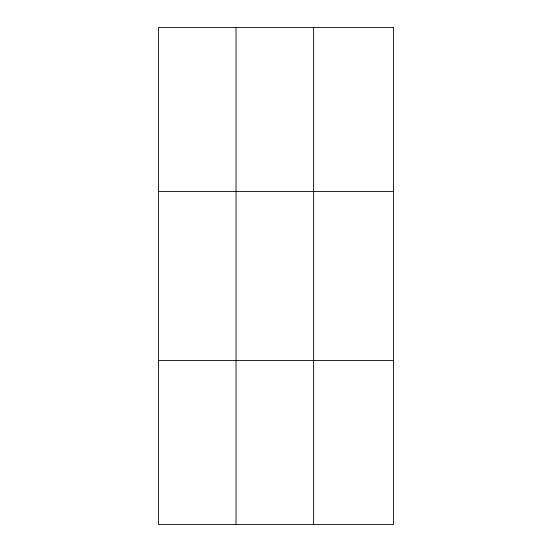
<?xml version="1.0" encoding="UTF-8"?>
<svg xmlns="http://www.w3.org/2000/svg" width="552" height="552" viewBox="0 0 552 552"><rect width="100%" height="100%" fill="white"/><g stroke="black" fill="none" stroke-linecap="round" stroke-linejoin="round"><path stroke-width="0.83" d="M236.035 524.4L236.035 27.6M313.619 524.4L313.619 27.6M158.445 191.544L393.555 191.544M158.445 360.456L393.555 360.456M393.555 27.6L393.555 524.4L158.445 524.4L158.445 27.6L393.555 27.6"/></g></svg>
